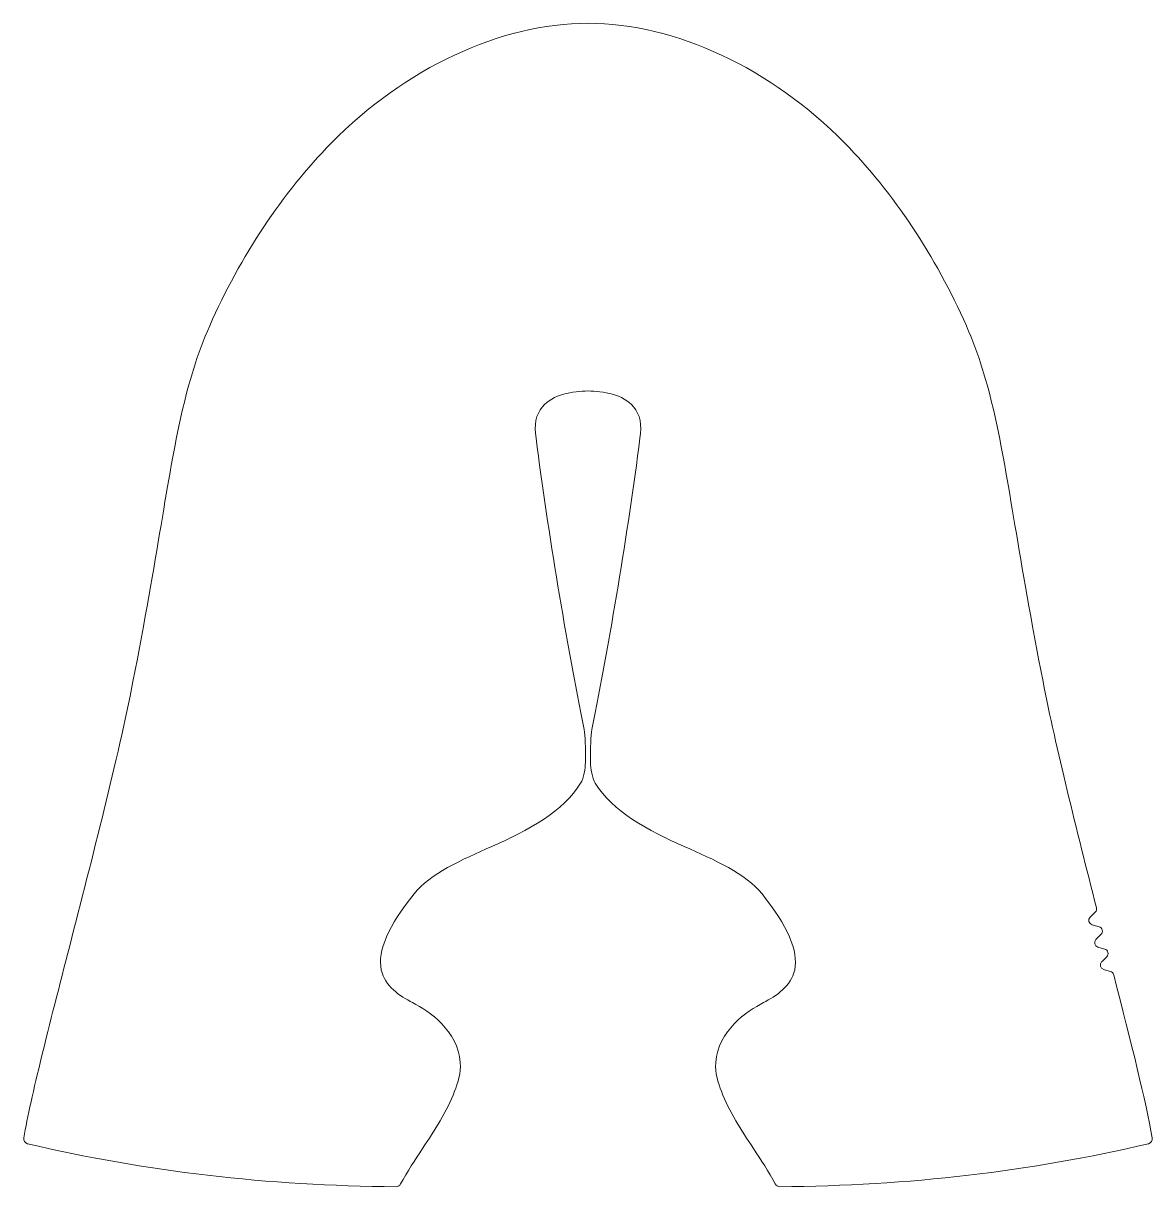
# Model space of a CAD drawing. Header units: millimetres. Extents: x 480 to 699, y -260 to -35.
import ezdxf

# ---------------------------------------------------------------- set-up
doc = ezdxf.new("R2010")
doc.units = ezdxf.units.MM
doc.header["$MEASUREMENT"] = 0
doc.layers.add('RGB255_USER_38_76_66_100_00000000-0000-0000-0000-000000000000', color=7, linetype='Continuous', lineweight=0)

msp = doc.modelspace()

# ---------------------------------------------------------------- linework, layer by layer
at = {"layer": 'RGB255_USER_38_76_66_100_00000000-0000-0000-0000-000000000000', "color": 250, "lineweight": 9, "true_color": 0x231f20}
msp.add_open_spline([(699.09, -250.68), (697.88, -243.72), (695.04, -232.39), (691.62, -219.08), (691.54, -218.77), (691.31, -218.53), (691, -218.44), (691, -218.44), (689.86, -218.12), (689.86, -218.12), (689.86, -218.12), (689.68, -218.07), (689.68, -218.07), (689.02, -217.89), (688.8, -217.06), (689.29, -216.57), (689.29, -216.57), (689.43, -216.44), (689.43, -216.44), (689.43, -216.44), (690.27, -215.61), (690.27, -215.61), (690.5, -215.39), (690.59, -215.06), (690.51, -214.75), (690.51, -214.75), (690.51, -214.75), (690.51, -214.75), (690.43, -214.45), (690.2, -214.2), (689.89, -214.12), (689.89, -214.12), (688.75, -213.8), (688.75, -213.8), (688.75, -213.8), (688.57, -213.75), (688.57, -213.75), (687.91, -213.56), (687.69, -212.73), (688.18, -212.25), (688.18, -212.25), (688.32, -212.12), (688.32, -212.12), (688.32, -212.12), (689.16, -211.29), (689.16, -211.29), (689.39, -211.07), (689.48, -210.74), (689.4, -210.43), (689.4, -210.43), (689.4, -210.43), (689.4, -210.43), (689.32, -210.12), (689.09, -209.88), (688.78, -209.79), (688.78, -209.79), (687.64, -209.47), (687.64, -209.47), (687.64, -209.47), (687.46, -209.42), (687.46, -209.42), (686.8, -209.24), (686.58, -208.41), (687.07, -207.93), (687.07, -207.93), (687.21, -207.8), (687.21, -207.8), (687.21, -207.8), (688.05, -206.97), (688.05, -206.97), (688.28, -206.74), (688.37, -206.42), (688.29, -206.11), (684.45, -191.08), (680.45, -175.07), (677.93, -162.28), (675.55, -150.18), (673.92, -140.49), (672.49, -131.95), (669.68, -115.2), (667.83, -104.13), (663.07, -93.33), (657.09, -79.78), (648.96, -67.55), (639.54, -57.95), (625.25, -43.38), (606.64, -34.69), (589.76, -34.69), (572.88, -34.69), (554.28, -43.38), (539.98, -57.95), (530.57, -67.55), (522.43, -79.78), (516.46, -93.33), (511.7, -104.13), (509.84, -115.2), (507.03, -131.95), (505.6, -140.49), (503.98, -150.18), (501.6, -162.28), (498.66, -177.19), (493.71, -196.47), (489.34, -213.47), (485.3, -229.18), (481.82, -242.76), (480.43, -250.68), (480.43, -250.68), (480.43, -250.68), (480.43, -250.68), (480.34, -251.2), (480.67, -251.7), (481.18, -251.83), (481.18, -251.83), (481.19, -251.83), (481.19, -251.83), (503.78, -257.19), (527.8, -260), (552.57, -260.17), (552.57, -260.17), (552.57, -260.17), (552.57, -260.17), (552.95, -260.17), (553.29, -259.97), (553.46, -259.64), (553.46, -259.64), (553.46, -259.64), (553.46, -259.64), (554.7, -257.3), (556.24, -254.98), (557.72, -252.74), (560.04, -249.25), (562.43, -245.63), (563.92, -241.68), (564.53, -240.05), (565.18, -238.13), (565.02, -236.09), (564.55, -229.92), (559.02, -226.18), (555.77, -224.49), (553.3, -223.22), (550.38, -221.34), (549.71, -218.13), (548.95, -214.49), (551.08, -209.55), (556.05, -203.43), (559.17, -199.5), (565.26, -196.82), (571.14, -194.23), (578.05, -191.18), (585.12, -187.37), (588.34, -181.95), (588.94, -180.96), (589.25, -179.11), (589.26, -177.95), (589.26, -177.95), (589.29, -176.71), (589.29, -176.71), (589.3, -175.7), (589.21, -172.58), (589.01, -171.59), (585.54, -154.27), (582.09, -133.62), (579.69, -115.08), (579.27, -112.54), (579.68, -110.49), (580.92, -109.02), (582.96, -106.57), (586.86, -106), (589.75, -105.95), (592.66, -106), (596.56, -106.57), (598.61, -109.02), (599.84, -110.49), (600.26, -112.54), (599.83, -115.12), (597.44, -133.62), (593.98, -154.27), (590.52, -171.59), (590.32, -172.58), (590.22, -175.7), (590.23, -176.71), (590.23, -176.71), (590.26, -177.95), (590.26, -177.95), (590.27, -179.11), (590.59, -180.96), (591.18, -181.95), (594.4, -187.37), (601.47, -191.18), (608.38, -194.23), (614.27, -196.82), (620.35, -199.5), (623.48, -203.43), (628.44, -209.55), (630.57, -214.49), (629.81, -218.13), (629.14, -221.34), (626.22, -223.22), (623.76, -224.49), (620.5, -226.18), (614.97, -229.92), (614.5, -236.09), (614.35, -238.13), (614.99, -240.05), (615.61, -241.68), (617.1, -245.63), (619.49, -249.25), (621.8, -252.74), (623.29, -254.98), (624.82, -257.3), (626.06, -259.64), (626.06, -259.64), (626.06, -259.64), (626.06, -259.64), (626.23, -259.97), (626.58, -260.17), (626.95, -260.17), (626.95, -260.17), (626.95, -260.17), (626.95, -260.17), (651.73, -260), (675.74, -257.19), (698.34, -251.83), (698.34, -251.83), (698.34, -251.83), (698.34, -251.83), (698.85, -251.7), (699.18, -251.2), (699.09, -250.68), (699.09, -250.68), (699.09, -250.68), (699.09, -250.68)], degree=3, knots=[0, 0, 0, 0, 1, 1, 1, 2, 2, 2, 3, 3, 3, 4, 4, 4, 5, 5, 5, 6, 6, 6, 7, 7, 7, 8, 8, 8, 9, 9, 9, 10, 10, 10, 11, 11, 11, 12, 12, 12, 13, 13, 13, 14, 14, 14, 15, 15, 15, 16, 16, 16, 17, 17, 17, 18, 18, 18, 19, 19, 19, 20, 20, 20, 21, 21, 21, 22, 22, 22, 23, 23, 23, 24, 24, 24, 25, 25, 25, 26, 26, 26, 27, 27, 27, 28, 28, 28, 29, 29, 29, 30, 30, 30, 31, 31, 31, 32, 32, 32, 33, 33, 33, 34, 34, 34, 35, 35, 35, 36, 36, 36, 37, 37, 37, 38, 38, 38, 39, 39, 39, 40, 40, 40, 41, 41, 41, 42, 42, 42, 43, 43, 43, 44, 44, 44, 45, 45, 45, 46, 46, 46, 47, 47, 47, 48, 48, 48, 49, 49, 49, 50, 50, 50, 51, 51, 51, 52, 52, 52, 53, 53, 53, 54, 54, 54, 55, 55, 55, 56, 56, 56, 57, 57, 57, 58, 58, 58, 59, 59, 59, 60, 60, 60, 61, 61, 61, 62, 62, 62, 63, 63, 63, 64, 64, 64, 65, 65, 65, 66, 66, 66, 67, 67, 67, 68, 68, 68, 69, 69, 69, 70, 70, 70, 71, 71, 71, 72, 72, 72, 73, 73, 73, 74, 74, 74, 75, 75, 75, 76, 76, 76, 77, 77, 77, 77], dxfattribs=at)

doc.saveas('drawing.dxf')
